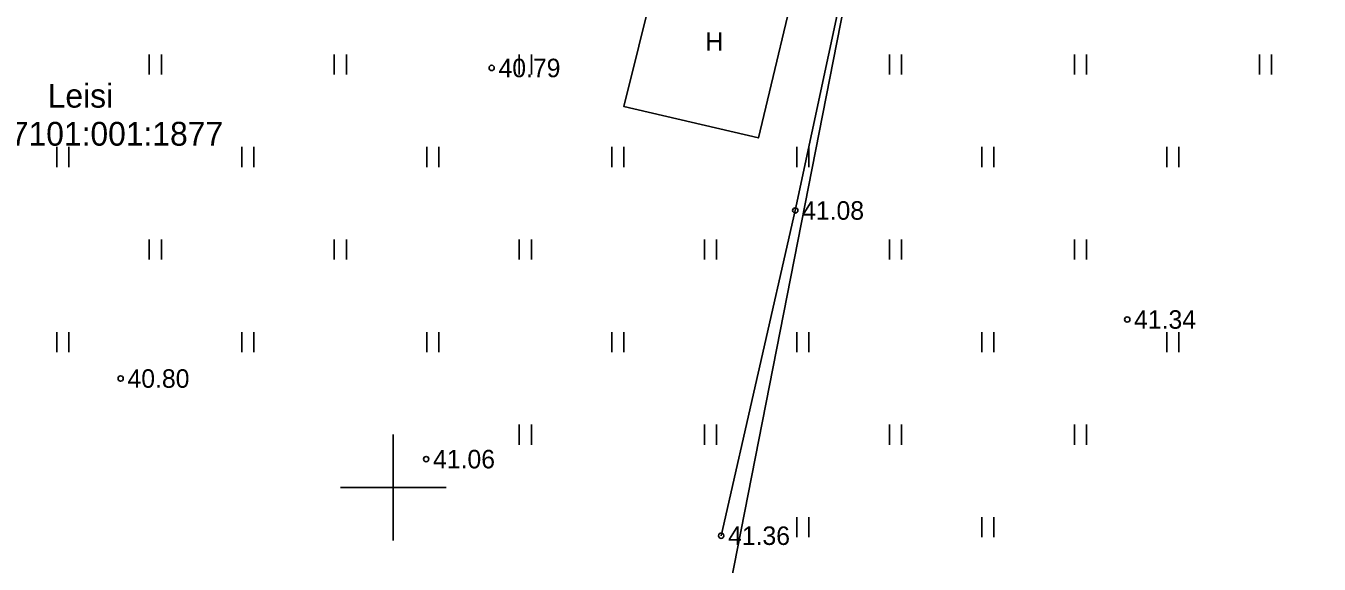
# Model space of a CAD drawing. Extents: x 627133 to 627587, y 6458748 to 6459130.
# Drawn here: x 627286.1 to 627335.03, y 6458847.1 to 6458867.46 of the extents above; entities that cross this region are included whole.
import ezdxf

# ---------------------------------------------------------------- set-up
doc = ezdxf.new("R2010")
doc.units = 0
for name, color, linetype in [('HALJASTUS', 7, 'Continuous'), ('HOONE', 7, 'Continuous'), ('KORGUS-EH2000', 7, 'Continuous'), ('PIIR', 7, 'Continuous'), ('VORK', 7, 'Continuous')]:
    doc.layers.add(name, color=color, linetype=linetype)

msp = doc.modelspace()

# ---------------------------------------------------------------- linework, layer by layer
at = {"layer": 'HALJASTUS'}
for p, q in [((627290.772, 6458866.381), (627290.772, 6458865.619)), ((627291.228, 6458866.381), (627291.228, 6458865.619)), ((627297.772, 6458866.381), (627297.772, 6458865.619)), ((627298.228, 6458866.381), (627298.228, 6458865.619)), ((627304.772, 6458866.381), (627304.772, 6458865.619)), ((627305.228, 6458866.381), (627305.228, 6458865.619)), ((627318.772, 6458866.381), (627318.772, 6458865.619)), ((627319.228, 6458866.381), (627319.228, 6458865.619)), ((627325.772, 6458866.381), (627325.772, 6458865.619)), ((627326.228, 6458866.381), (627326.228, 6458865.619)), ((627332.772, 6458866.381), (627332.772, 6458865.619)), ((627333.228, 6458866.381), (627333.228, 6458865.619)), ((627287.272, 6458862.881), (627287.272, 6458862.119)), ((627287.728, 6458862.881), (627287.728, 6458862.119)), ((627294.272, 6458862.881), (627294.272, 6458862.119)), ((627294.728, 6458862.881), (627294.728, 6458862.119)), ((627301.272, 6458862.881), (627301.272, 6458862.119)), ((627301.728, 6458862.881), (627301.728, 6458862.119)), ((627308.272, 6458862.881), (627308.272, 6458862.119)), ((627308.728, 6458862.881), (627308.728, 6458862.119)), ((627315.272, 6458862.881), (627315.272, 6458862.119)), ((627315.728, 6458862.881), (627315.728, 6458862.119)), ((627322.272, 6458862.881), (627322.272, 6458862.119)), ((627322.728, 6458862.881), (627322.728, 6458862.119)), ((627329.272, 6458862.881), (627329.272, 6458862.119)), ((627329.728, 6458862.881), (627329.728, 6458862.119)), ((627290.772, 6458859.381), (627290.772, 6458858.619)), ((627291.228, 6458859.381), (627291.228, 6458858.619)), ((627297.772, 6458859.381), (627297.772, 6458858.619)), ((627298.228, 6458859.381), (627298.228, 6458858.619)), ((627304.772, 6458859.381), (627304.772, 6458858.619)), ((627305.228, 6458859.381), (627305.228, 6458858.619)), ((627311.772, 6458859.381), (627311.772, 6458858.619)), ((627312.228, 6458859.381), (627312.228, 6458858.619)), ((627318.772, 6458859.381), (627318.772, 6458858.619)), ((627319.228, 6458859.381), (627319.228, 6458858.619)), ((627325.772, 6458859.381), (627325.772, 6458858.619)), ((627326.228, 6458859.381), (627326.228, 6458858.619)), ((627287.272, 6458855.881), (627287.272, 6458855.119)), ((627287.728, 6458855.881), (627287.728, 6458855.119)), ((627294.272, 6458855.881), (627294.272, 6458855.119)), ((627294.728, 6458855.881), (627294.728, 6458855.119)), ((627301.272, 6458855.881), (627301.272, 6458855.119)), ((627301.728, 6458855.881), (627301.728, 6458855.119)), ((627308.272, 6458855.881), (627308.272, 6458855.119)), ((627308.728, 6458855.881), (627308.728, 6458855.119)), ((627315.272, 6458855.881), (627315.272, 6458855.119)), ((627315.728, 6458855.881), (627315.728, 6458855.119)), ((627322.272, 6458855.881), (627322.272, 6458855.119)), ((627322.728, 6458855.881), (627322.728, 6458855.119)), ((627329.272, 6458855.881), (627329.272, 6458855.119)), ((627329.728, 6458855.881), (627329.728, 6458855.119)), ((627304.772, 6458852.381), (627304.772, 6458851.619)), ((627305.228, 6458852.381), (627305.228, 6458851.619)), ((627311.772, 6458852.381), (627311.772, 6458851.619)), ((627312.228, 6458852.381), (627312.228, 6458851.619)), ((627318.772, 6458852.381), (627318.772, 6458851.619)), ((627319.228, 6458852.381), (627319.228, 6458851.619)), ((627325.772, 6458852.381), (627325.772, 6458851.619)), ((627326.228, 6458852.381), (627326.228, 6458851.619)), ((627315.272, 6458848.881), (627315.272, 6458848.119)), ((627315.728, 6458848.881), (627315.728, 6458848.119)), ((627322.272, 6458848.881), (627322.272, 6458848.119)), ((627322.728, 6458848.881), (627322.728, 6458848.119))]:
    msp.add_line(p, q, dxfattribs=at)
msp.add_lwpolyline([(627317.1, 6458869.302), (627315.212, 6458860.48), (627312.409, 6458848.176)], dxfattribs=at)
at = {"layer": 'HOONE'}
msp.add_lwpolyline([(627310.436, 6458871.329), (627315.469, 6458870.146), (627313.818, 6458863.226), (627308.731, 6458864.41)], close=True, dxfattribs=at)
at = {"layer": 'KORGUS-EH2000'}
for centre in [(627303.725, 6458865.871), (627315.212, 6458860.48), (627327.772, 6458856.355), (627289.688, 6458854.122), (627301.248, 6458851.073), (627312.409, 6458848.176)]:
    msp.add_circle(centre, 0.1, dxfattribs=at)
at = {"layer": 'PIIR'}
for points in [[(627174.38, 6458824.88), (627206.39, 6458908.29), (627279.7, 6458885.82), (627301.44, 6458951.41), (627329.33, 6458946.77), (627339.19, 6458942.13), (627334.72, 6458919.75), (627323.8, 6458877.72), (627318.8, 6458877.13), (627302.69, 6458795.02)], [(627174.38, 6458824.88), (627206.39, 6458908.29), (627279.7, 6458885.82), (627301.44, 6458951.41), (627329.33, 6458946.77), (627339.19, 6458942.13), (627334.72, 6458919.75), (627323.8, 6458877.72), (627318.8, 6458877.13), (627302.69, 6458795.02)], [(627279.7, 6458885.82), (627301.44, 6458951.41), (627329.33, 6458946.77), (627339.19, 6458942.13), (627334.72, 6458919.75), (627323.8, 6458877.72), (627318.8, 6458877.13), (627302.69, 6458795.02), (627174.38, 6458824.88), (627206.39, 6458908.29)], [(627161.4, 6458827.92), (627174.38, 6458824.88), (627302.69, 6458795.02), (627318.8, 6458877.13), (627323.8, 6458877.72), (627334.72, 6458919.75), (627432.98, 6458903.7), (627436.43, 6458920.1), (627506.83, 6458921.33), (627541.66, 6458916.43), (627587.13, 6458910.17), (627584.38, 6458905.97), (627570.31, 6458883.8), (627551.13, 6458859.24), (627543.91, 6458837.76), (627493.62, 6458851.82), (627441.3, 6458850.9), (627448.5, 6458748.94), (627150.69, 6458748.2), (627145.1, 6458749.46), (627158.71, 6458819.69)]]:
    msp.add_lwpolyline(points, close=True, dxfattribs=at)
at = {"layer": 'VORK'}
for p, q in [((627300, 6458852), (627300, 6458848)), ((627298, 6458850), (627302, 6458850))]:
    msp.add_line(p, q, dxfattribs=at)

# ---------------------------------------------------------------- texts
at = {"layer": 'HOONE'}
msp.add_text('H', height=0.7, dxfattribs=at).set_placement((627311.813, 6458866.519))
at = {"layer": 'KORGUS-EH2000'}
for s, p in [(' 40.79', (627303.725, 6458865.521)), (' 41.08', (627315.212, 6458860.13)), (' 41.34', (627327.772, 6458856.005)), (' 40.80', (627289.688, 6458853.772)), (' 41.06', (627301.248, 6458850.723)), (' 41.36', (627312.409, 6458847.826))]:
    msp.add_text(s, height=0.7, dxfattribs=at).set_placement(p)
at = {"layer": 'PIIR'}
for s, p in [('Leisi', (627286.928, 6458864.37)), ('17101:001:1877', (627284.864, 6458862.931))]:
    msp.add_text(s, height=0.9, dxfattribs=at).set_placement(p)

doc.saveas('drawing.dxf')
